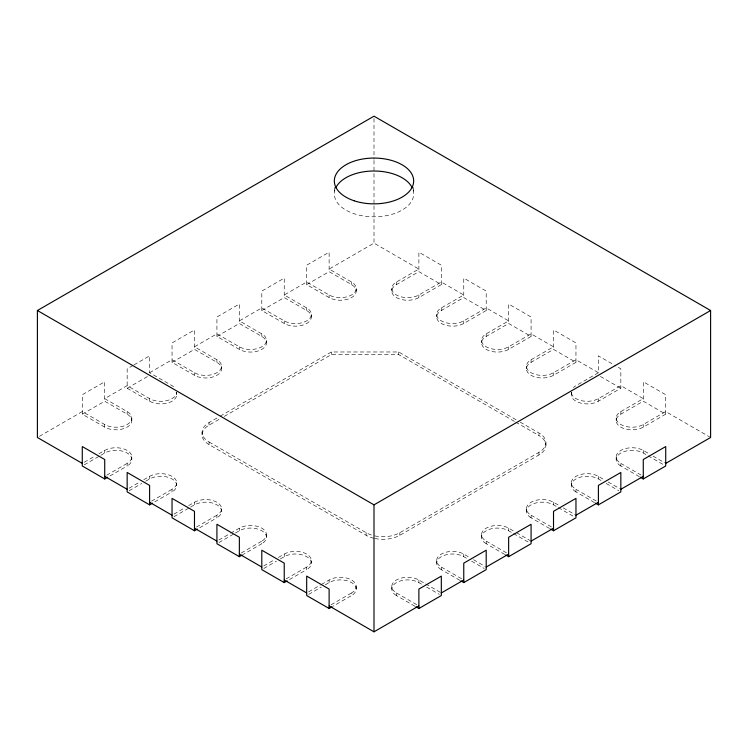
<?xml version="1.0" encoding="UTF-8"?>
<svg xmlns="http://www.w3.org/2000/svg" width="748" height="748" viewBox="0 0 748 748"><rect width="100%" height="100%" fill="white"/><g stroke="black" fill="none" stroke-linecap="round" stroke-linejoin="round"><path stroke-width="0.56" stroke-dasharray="3.74 2.81" d="M133.013 365.435L127.16 368.82L127.16 388.249L149.6 401.209A15.867 9.163 0 0 0 168.758 402.667A15.867 9.163 0 0 0 176.145 392.363M133.986 364.874L149.6 355.861L149.6 372.71L172.04 385.659A15.867 9.163 0 0 1 174.565 387.558M39.392 436.336L82.28 411.568L104.72 424.527A15.867 9.163 0 0 0 127.16 424.527A15.867 9.163 0 0 0 127.16 411.568L104.72 398.619L127.16 385.659L149.6 398.619A15.867 9.163 0 0 0 166.252 400.75A15.867 9.163 0 0 0 176.631 392.934M149.6 372.71L172.04 359.751L194.48 372.71A15.867 9.163 0 0 0 216.92 372.71A15.867 9.163 0 0 0 216.92 359.751L194.48 346.791L216.92 333.842L239.36 346.791A15.867 9.163 0 0 0 261.8 346.791A15.867 9.163 0 0 0 261.8 333.842L239.36 320.883L261.8 307.924L284.24 320.883A15.867 9.163 0 0 0 306.68 320.883A15.867 9.163 0 0 0 306.68 307.924L284.24 294.974L306.68 282.015L329.12 294.974A15.867 9.163 0 0 0 351.56 294.974A15.867 9.163 0 0 0 351.56 282.015L329.12 269.065L374 243.147L418.88 269.065L396.44 282.015A15.867 9.163 0 0 0 396.44 294.974A15.867 9.163 0 0 0 418.88 294.974L441.32 282.015L463.76 294.974L441.32 307.924A15.867 9.163 0 0 0 441.32 320.883A15.867 9.163 0 0 0 463.76 320.883L486.2 307.924L508.64 320.883L486.2 333.842A15.867 9.163 0 0 0 486.2 346.791A15.867 9.163 0 0 0 508.64 346.791L531.08 333.842L553.52 346.791L531.08 359.751A15.867 9.163 0 0 0 531.08 372.71A15.867 9.163 0 0 0 553.52 372.71L575.96 359.751L598.4 372.71L598.4 355.861L615.959 366.006M82.28 414.168L104.72 401.209L127.16 414.168A15.867 9.163 0 0 1 127.16 427.117A15.867 9.163 0 0 1 104.72 427.117L82.28 414.168L82.28 394.729L104.72 381.77L104.72 401.209M127.16 388.249L149.6 375.3M172.04 362.341L194.48 349.381L216.92 362.341A15.867 9.163 0 0 1 216.92 375.3A15.867 9.163 0 0 1 194.48 375.3L172.04 362.341L172.04 342.911L194.48 329.952L194.48 349.381M216.92 336.432L239.36 323.473L261.8 336.432A15.867 9.163 0 0 1 261.8 349.381A15.867 9.163 0 0 1 239.36 349.381L216.92 336.432L216.92 316.993L239.36 304.043L239.36 323.473M261.8 310.523L284.24 297.564L306.68 310.523A15.867 9.163 0 0 1 306.68 323.473A15.867 9.163 0 0 1 284.24 323.473L261.8 310.523L261.8 291.084L284.24 278.125L284.24 297.564M306.68 284.605L329.12 271.655L351.56 284.605A15.867 9.163 0 0 1 351.56 297.564A15.867 9.163 0 0 1 329.12 297.564L306.68 284.605L306.68 265.175L329.12 252.216L329.12 271.655M84.234 462.264L94.968 456.074M98.867 453.821L104.72 450.436A15.867 9.163 0 0 1 127.16 450.436A15.867 9.163 0 0 1 127.16 463.395L127.16 465.985L108.619 476.691M84.234 464.863L99.839 455.85M100.821 455.28L104.72 453.026A15.867 9.163 0 0 1 127.16 453.026A15.867 9.163 0 0 1 127.16 465.985M441.32 284.605L418.88 297.564A15.867 9.163 0 0 1 396.44 297.564A15.867 9.163 0 0 1 396.44 284.605L418.88 271.655L441.32 284.605L441.32 265.175L418.88 252.216L418.88 271.655M106.674 475.223L127.16 463.395M373.869 538.28A23.805 13.745 0 0 1 366.146 535.297L209.066 444.611L209.066 442.021A23.805 13.745 0 0 1 209.066 422.583L219.173 416.748M220.183 416.169L331.364 351.981L398.684 351.981L517.747 420.713M209.066 444.611A23.805 13.745 0 0 1 209.066 425.173L220.183 418.758M224.222 416.421L331.364 354.571L398.684 354.571L514.717 421.563M129.114 488.182L139.848 481.983M143.747 479.73L149.6 476.354A15.867 9.163 0 0 1 172.04 476.354A15.867 9.163 0 0 1 172.04 489.304L172.04 491.894L153.499 502.6M129.114 490.772L141.793 483.451M145.701 481.198L149.6 478.944A15.867 9.163 0 0 1 172.04 478.944A15.867 9.163 0 0 1 172.04 491.894M486.2 310.523L463.76 323.473A15.867 9.163 0 0 1 441.32 323.473A15.867 9.163 0 0 1 441.32 310.523L463.76 297.564L486.2 310.523L486.2 291.084L463.76 278.125L463.76 297.564M151.554 501.132L172.04 489.304M173.994 514.091L184.728 507.892M188.627 505.639L194.48 502.263A15.867 9.163 0 0 1 216.92 502.263A15.867 9.163 0 0 1 216.92 515.213L216.92 517.812L198.379 528.509M173.994 516.681L189.599 507.668M190.581 507.107L194.48 504.853A15.867 9.163 0 0 1 216.92 504.853A15.867 9.163 0 0 1 216.92 517.812M531.08 336.432L508.64 349.381A15.867 9.163 0 0 1 486.2 349.381A15.867 9.163 0 0 1 486.2 336.432L508.64 323.473L531.08 336.432L531.08 316.993L508.64 304.043L508.64 323.473M196.434 527.05L216.92 515.213M218.874 540L229.608 533.81M230.58 533.24L239.36 528.172A15.867 9.163 0 0 1 261.8 528.172A15.867 9.163 0 0 1 261.8 541.131L261.8 543.721L243.259 554.418M218.874 542.59L234.479 533.576M235.461 533.015L239.36 530.762A15.867 9.163 0 0 1 261.8 530.762A15.867 9.163 0 0 1 261.8 543.721M575.96 362.341L553.52 375.3A15.867 9.163 0 0 1 531.08 375.3A15.867 9.163 0 0 1 531.08 362.341L553.52 349.381L575.96 362.341L575.96 342.911L553.52 329.952L553.52 349.381M241.314 552.959L261.8 541.131M263.754 565.909L274.488 559.719M278.387 557.466L284.24 554.081A15.867 9.163 0 0 1 306.68 554.081A15.867 9.163 0 0 1 306.68 567.04L306.68 569.63L288.139 580.336M598.4 372.71L575.96 385.659A15.867 9.163 0 0 0 573.435 387.558M263.754 568.508L276.433 561.178M280.341 558.924L284.24 556.671A15.867 9.163 0 0 1 306.68 556.671A15.867 9.163 0 0 1 306.68 569.63M286.194 578.868L306.68 567.04M571.369 392.934A15.867 9.163 0 0 0 581.748 400.75A15.867 9.163 0 0 0 598.4 398.619L620.84 385.659L643.28 398.619L620.84 411.568A15.867 9.163 0 0 0 620.84 424.527A15.867 9.163 0 0 0 643.28 424.527L665.72 411.568L709.6 436.907M571.855 392.363A15.867 9.163 0 0 0 579.242 402.667A15.867 9.163 0 0 0 598.4 401.209L620.84 388.249L620.84 368.82L616.941 366.567M374.832 535.905A23.805 13.745 0 0 0 399.806 532.707L538.934 452.381A23.805 13.745 0 0 0 538.934 432.952L518.757 421.302M374.832 538.495A23.805 13.745 0 0 0 399.806 535.297L538.934 454.971A23.805 13.745 0 0 0 538.934 435.542L538.934 432.952M308.634 591.827L320.34 585.067M321.313 584.506L329.12 579.999A15.867 9.163 0 0 1 351.56 579.999A15.867 9.163 0 0 1 351.56 592.949L351.56 595.539L333.019 606.245M308.634 594.417L321.313 587.096M325.221 584.843L329.12 582.589A15.867 9.163 0 0 1 351.56 582.589A15.867 9.163 0 0 1 351.56 595.539M665.72 414.168L643.28 427.117A15.867 9.163 0 0 1 620.84 427.117A15.867 9.163 0 0 1 620.84 414.168L643.28 401.209L665.72 414.168L665.72 394.729L643.28 381.77L643.28 401.209M331.074 604.777L351.56 592.949M600.354 376.422L620.84 388.249M639.381 476.691L620.84 465.985L620.84 463.395A15.867 9.163 0 0 1 620.84 450.436A15.867 9.163 0 0 1 643.28 450.436L649.133 453.821M653.032 456.074L664.748 462.834M620.84 465.985A15.867 9.163 0 0 1 620.84 453.026A15.867 9.163 0 0 1 643.28 453.026L647.179 455.28M648.161 455.85L663.766 464.863M620.84 463.395L641.326 475.223M515.727 422.143L538.934 435.542M594.501 502.6L575.96 491.894L575.96 489.304A15.867 9.163 0 0 1 575.96 476.354A15.867 9.163 0 0 1 598.4 476.354L604.253 479.73M608.152 481.983L619.868 488.743M575.96 491.894A15.867 9.163 0 0 1 575.96 478.944A15.867 9.163 0 0 1 598.4 478.944L602.299 481.198M606.207 483.451L618.886 490.772M575.96 489.304L596.446 501.132M549.621 528.509L531.08 517.812L531.08 515.213A15.867 9.163 0 0 1 531.08 502.263A15.867 9.163 0 0 1 553.52 502.263L559.373 505.639M563.272 507.892L574.988 514.652M531.08 517.812A15.867 9.163 0 0 1 531.08 504.853A15.867 9.163 0 0 1 553.52 504.853L557.419 507.107M558.401 507.668L574.988 517.242M531.08 515.213L552.548 527.611M504.741 554.418L486.2 543.721L486.2 541.131A15.867 9.163 0 0 1 486.2 528.172A15.867 9.163 0 0 1 508.64 528.172L515.466 532.118M516.447 532.679L530.108 540.561M486.2 543.721A15.867 9.163 0 0 1 486.2 530.762A15.867 9.163 0 0 1 508.64 530.762L512.539 533.015M513.521 533.576L529.126 542.59M486.2 541.131L506.686 552.959M459.861 580.336L441.32 569.63L441.32 567.04A15.867 9.163 0 0 1 441.32 554.081A15.867 9.163 0 0 1 463.76 554.081L469.613 557.466M473.512 559.719L485.228 566.479M441.32 569.63A15.867 9.163 0 0 1 441.32 556.671A15.867 9.163 0 0 1 463.76 556.671L467.659 558.924M471.567 561.178L484.246 568.508M441.32 567.04L461.806 578.868M209.066 442.021L366.146 532.707A23.805 13.745 0 0 0 373.869 535.69M414.981 606.245L396.44 595.539L396.44 592.949A15.867 9.163 0 0 1 396.44 579.999A15.867 9.163 0 0 1 418.88 579.999L424.733 583.375M425.706 583.936L440.348 592.388M396.44 595.539A15.867 9.163 0 0 1 396.44 582.589A15.867 9.163 0 0 1 418.88 582.589L422.779 584.843M426.687 587.096L439.366 594.417M396.44 592.949L416.926 604.777M643.28 424.527L643.28 427.117M643.28 450.436L643.28 453.026M620.84 411.568L620.84 414.168M616.193 418.048L616.193 420.638M616.193 456.916L616.193 459.506M598.4 398.619L598.4 401.209M598.4 476.354L598.4 478.944M571.313 392.139L571.313 394.729M571.313 482.825L571.313 485.415M553.52 372.71L553.52 375.3M553.52 502.263L553.52 504.853M545.909 442.666L545.909 445.256M538.934 452.381L538.934 454.971M531.08 359.751L531.08 362.341M526.433 366.23L526.433 368.82M526.433 508.743L526.433 511.333M508.64 346.791L508.64 349.381M508.64 528.172L508.64 530.762M486.2 333.842L486.2 336.432M481.553 340.312L481.553 342.911M481.553 534.652L481.553 537.242M463.76 320.883L463.76 323.473M463.76 554.081L463.76 556.671M441.32 307.924L441.32 310.523M436.673 314.403L436.673 316.993M436.673 560.561L436.673 563.15M418.88 294.974L418.88 297.564M418.88 579.999L418.88 582.589M413.672 187.439L413.672 193.919M399.806 532.707L399.806 535.297M398.684 351.981L398.684 354.571M396.44 282.015L396.44 284.605M391.793 288.494L391.793 291.084M391.793 586.469L391.793 589.069M374 118.511L374 159.277M374 160.446L374 204.709M374 205.878L374 243.147M366.146 532.707L366.146 535.297M356.207 288.494L356.207 291.084M356.207 586.469L356.207 589.069M351.56 282.015L351.56 284.605M334.328 187.439L334.328 193.919M331.364 351.981L331.364 354.571M329.12 294.974L329.12 297.564M329.12 579.999L329.12 582.589M311.327 314.403L311.327 316.993M311.327 560.561L311.327 563.15M306.68 307.924L306.68 310.523M284.24 320.883L284.24 323.473M284.24 554.081L284.24 556.671M266.447 340.312L266.447 342.911M266.447 534.652L266.447 537.242M261.8 333.842L261.8 336.432M239.36 346.791L239.36 349.381M239.36 528.172L239.36 530.762M221.567 366.23L221.567 368.82M221.567 508.743L221.567 511.333M216.92 359.751L216.92 362.341M209.066 422.583L209.066 425.173M202.091 432.297L202.091 434.897M194.48 372.71L194.48 375.3M194.48 502.263L194.48 504.853M176.687 392.139L176.687 394.729M176.687 482.825L176.687 485.415M149.6 398.619L149.6 401.209M149.6 476.354L149.6 478.944M131.807 418.048L131.807 420.638M131.807 456.916L131.807 459.506M127.16 411.568L127.16 414.168M104.72 424.527L104.72 427.117M104.72 450.436L104.72 453.026M413.064 189.936A39.672 22.898 0 0 1 374 216.817A39.672 22.898 0 0 1 334.936 189.936"/><path stroke-width="1.12" d="M82.28 463.395L37.4 437.486L37.4 310.514L374 116.183L710.6 310.514L710.6 437.486L665.72 463.395M104.72 478.944L104.72 459.506L82.28 446.556L82.28 465.985L104.72 478.944L107.647 477.252M149.6 504.853L149.6 485.415L127.16 472.465L127.16 491.894L149.6 504.853L152.527 503.161M194.48 530.762L194.48 511.333L172.04 498.374L172.04 517.812L194.48 530.762L197.407 529.07M239.36 556.671L239.36 537.242L216.92 524.283L216.92 543.721L239.36 556.671L242.287 554.988M37.4 310.514L374 504.853L710.6 310.514M284.24 582.589L284.24 563.15L261.8 550.201L261.8 569.63L284.24 582.589L287.167 580.897M329.12 608.498L329.12 589.059L306.68 576.11L306.68 595.539L329.12 608.498L332.047 606.806M329.12 605.908L374 631.817L418.88 605.908M441.32 592.949L463.76 579.999M486.2 567.04L508.64 554.081M531.08 541.131L553.52 528.172M575.96 515.213L598.4 502.263M620.84 489.304L643.28 476.354M418.88 608.498L441.32 595.539L441.32 576.11L418.88 589.059L418.88 608.498L415.953 606.806M463.76 582.589L486.2 569.63L486.2 550.201L463.76 563.15L463.76 582.589L460.833 580.897M508.64 556.671L531.08 543.721L531.08 524.283L508.64 537.242L508.64 556.671L505.713 554.988M553.52 530.762L575.96 517.812L575.96 498.374L553.52 511.333L553.52 530.762L550.593 529.07M598.4 504.853L620.84 491.894L620.84 472.465L598.4 485.415L598.4 504.853L595.473 503.161M643.28 478.944L665.72 465.985L665.72 446.556L643.28 459.506L643.28 478.944L640.353 477.252M104.72 476.354L127.16 489.304M149.6 502.263L172.04 515.213M194.48 528.172L216.92 541.131M239.36 554.081L261.8 567.04M284.24 579.999L306.68 592.949M374 504.853L374 631.817M335.684 187.991A39.672 22.898 0 0 1 374 171.012A39.672 22.898 0 0 1 412.316 187.991M354.169 200.791A39.672 22.898 0 0 0 413.672 180.96A39.672 22.898 0 0 0 354.169 161.129A39.672 22.898 0 0 0 354.169 200.791"/></g></svg>
